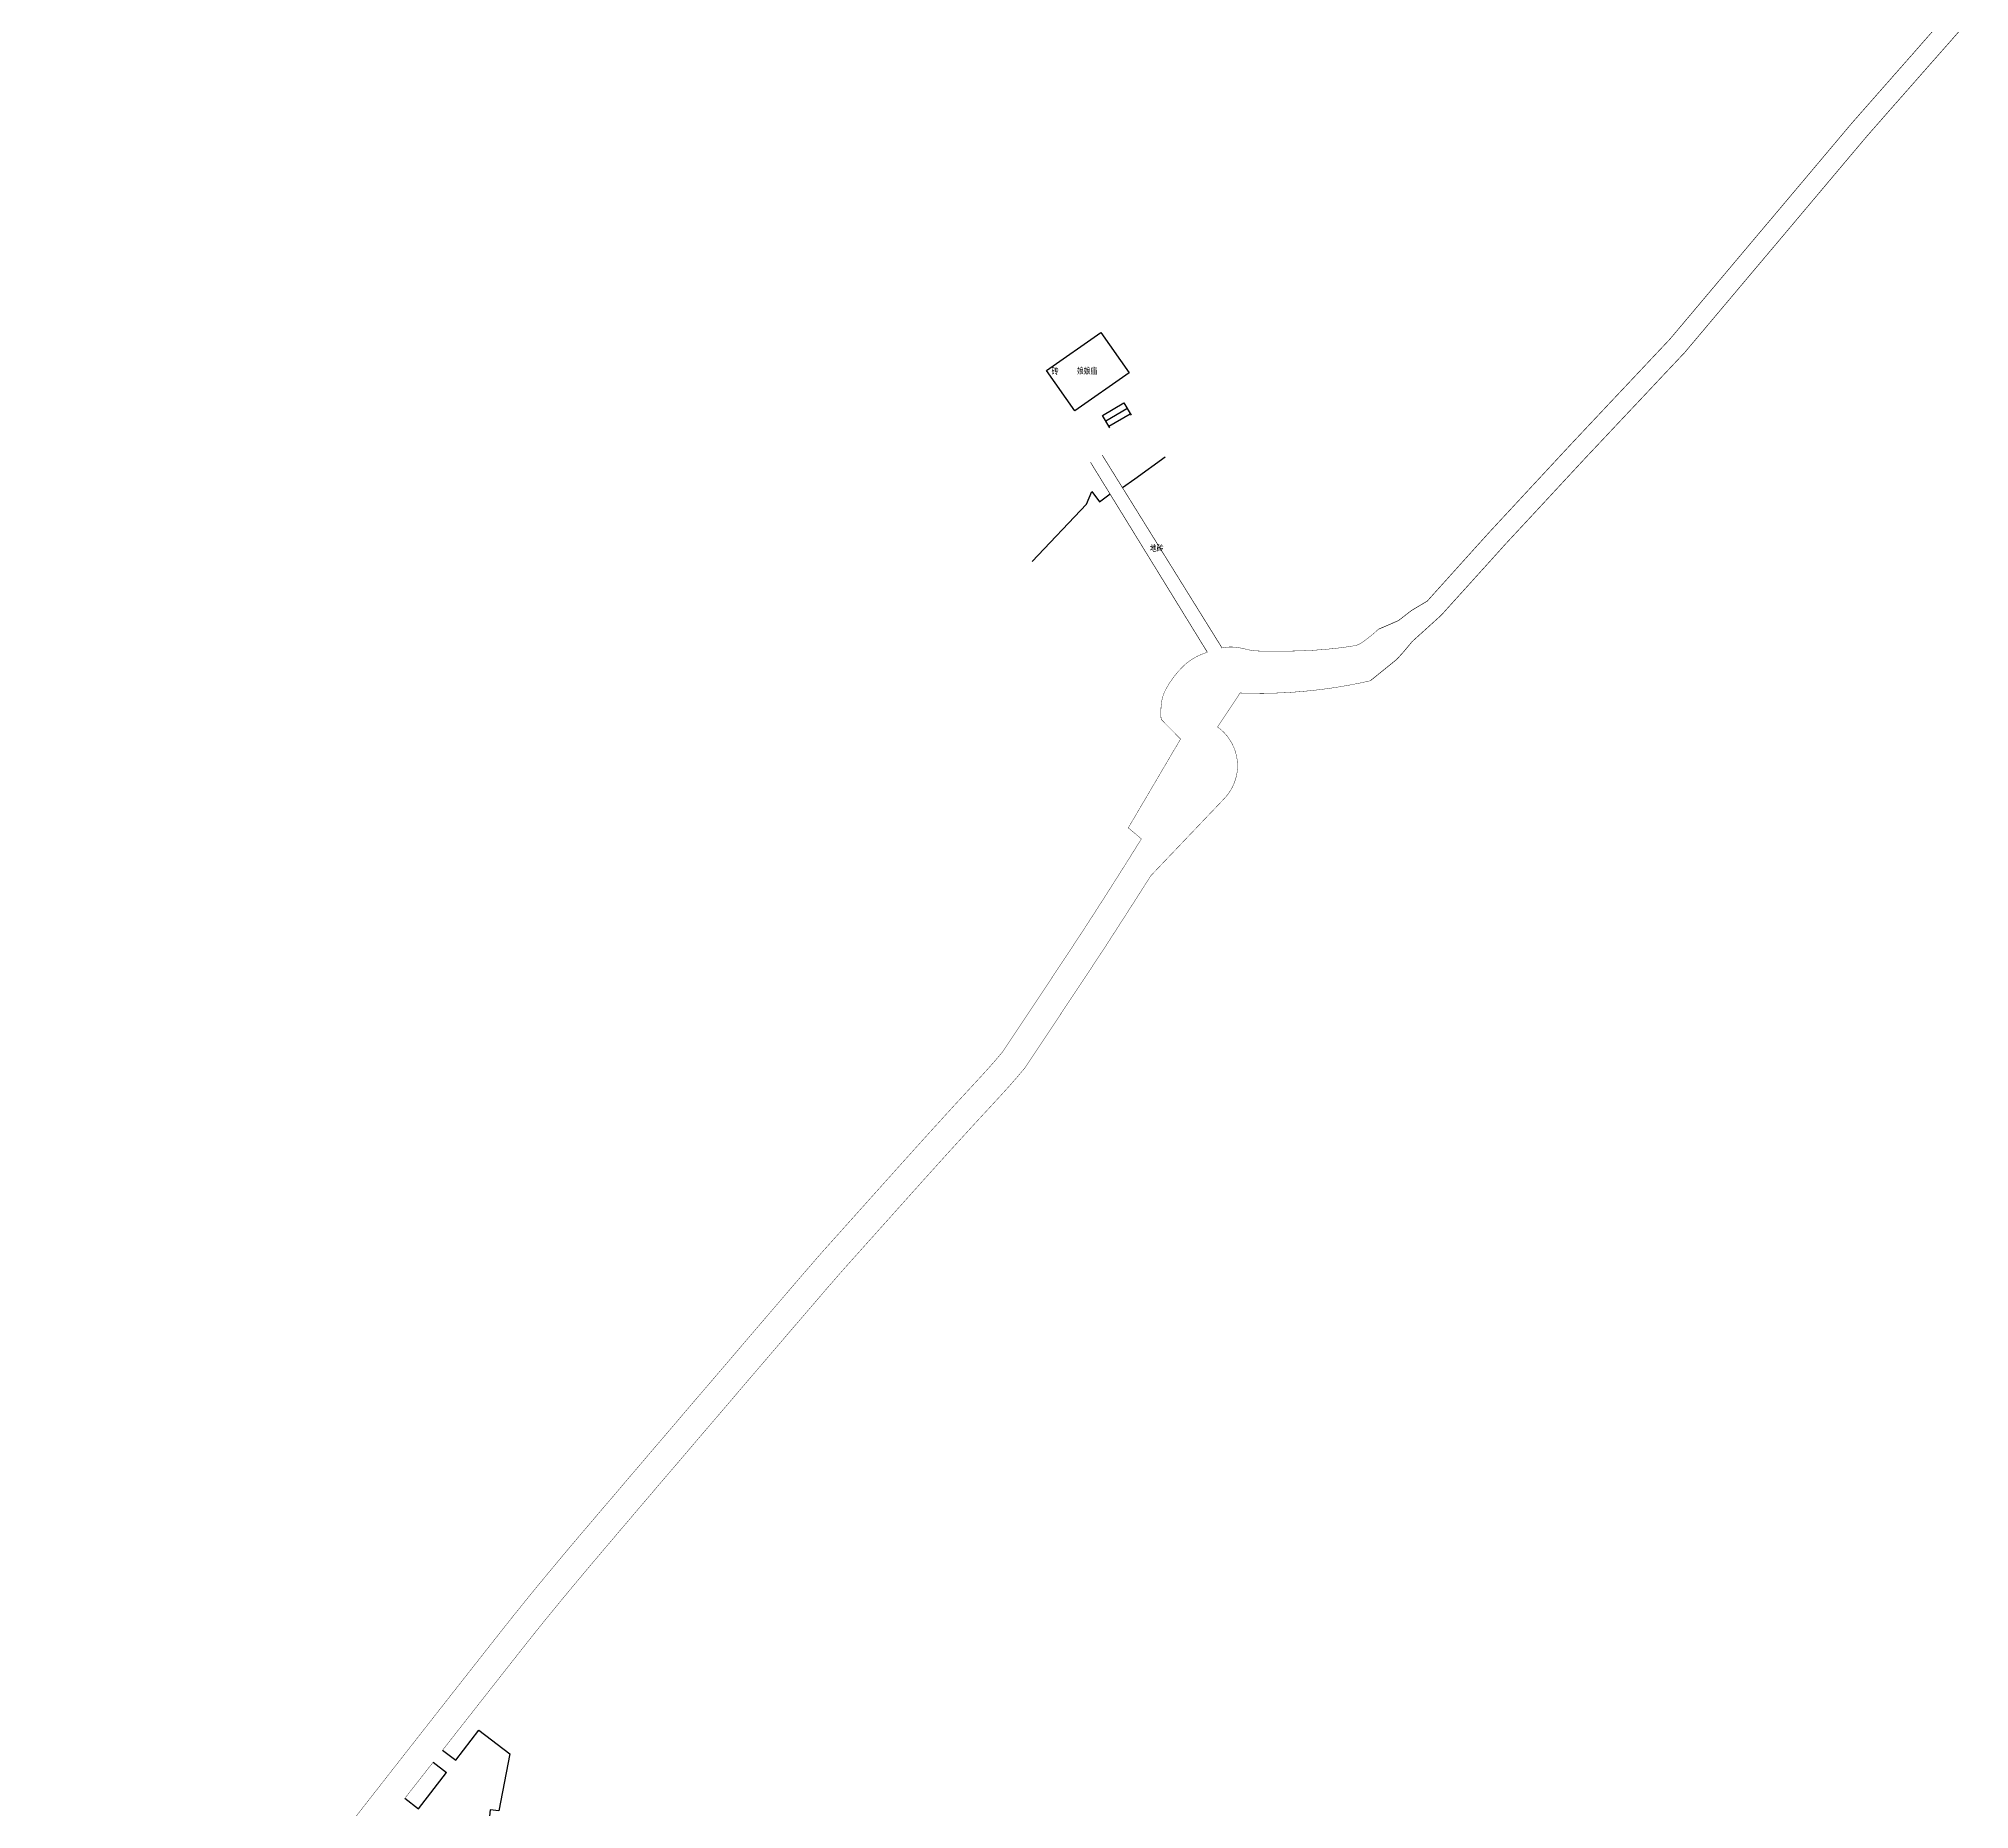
# Model space of a CAD drawing. Header units: millimetres. Extents: x 21943 to 23516, y 12107 to 14027.
# Drawn here: x 22290 to 22600.2, y 12532.5 to 12817 of the extents above; entities that cross this region are included whole.
import ezdxf
from ezdxf.enums import TextEntityAlignment as Align

# ---------------------------------------------------------------- set-up
doc = ezdxf.new("R2010")
doc.units = ezdxf.units.MM
doc.linetypes.add('X2', pattern=[10, 8, -2])
for name, color, linetype in [('$TD_AUDIT_GENERATED_(2B2)', 221, 'Continuous'), ('$TD_AUDIT_GENERATED_(2B4)', 7, 'wq'), ('$TD_AUDIT_GENERATED_(2B5)', 2, 'Continuous'), ('$TD_AUDIT_GENERATED_(2B7)', 7, 'Continuous'), ('$TD_AUDIT_GENERATED_(2BB)', 4, 'Continuous'), ('$TD_AUDIT_GENERATED_(2BD)', 6, 'Continuous')]:
    doc.layers.add(name, color=color, linetype=linetype)
doc.styles.add('HZ', font='rs.shx', dxfattribs={"width": 0.8, "bigfont": 'hztxt.shx'})
doc.styles.get("Standard").update_dxf_attribs({"font": 'arial.ttf'})
doc.linetypes.add('1161', pattern='A,0,[149,AAA.SHX,S=0.15,R=0,X=0,Y=0],-1.6', length=1.6)
doc.linetypes.add('443', pattern='A,9.4,[169,AAA.SHX,S=1,R=0,X=0,Y=0.15],0.6', length=10)
doc.linetypes.add('wq', pattern='A,5.4,[169,AAA.SHX,S=1,R=0,X=0,Y=-1.15],0.6', length=6)

msp = doc.modelspace()

# ---------------------------------------------------------------- linework, layer by layer
at = {"layer": '$TD_AUDIT_GENERATED_(2B2)', "linetype": 'Continuous', "flags": 128}
msp.add_lwpolyline([(22451.88, 12763.65), (22460.61, 12769.76), (22465.16, 12763.25), (22456.43, 12757.15)], close=True, dxfattribs=at)
at = {"layer": '$TD_AUDIT_GENERATED_(2B4)', "linetype": 'wq'}
msp.add_line((22466.08, 12746.23, 409.82), (22470.99, 12749.79, 409.82), dxfattribs=at)
at = {"layer": '$TD_AUDIT_GENERATED_(2BB)', "linetype": 'Continuous', "const_width": 0.06}
for points in [[(22247.66, 12516.96, -0.000018), (22241.2, 12521.73, 0.000044), (22234.73, 12526.49, 0.00002), (22226.11, 12532.84, 0.000342), (22225.6, 12533.22, 0.000052), (22225.59, 12533.22, 0.000001), (22225.37, 12533.39, 0.00025), (22212.52, 12542.82, 0.000391), (22204.28, 12548.84, 0.000353), (22204.27, 12548.86, 0.000001), (22199.73, 12552.16, 0.001052), (22195.24, 12555.42, 0.000741), (22188.86, 12560.01)], [(22279.96, 12493.53, -0.000002), (22274.71, 12497.25, -0.000364)], [(22505.22, 12722.07, -0.039384), (22502.54, 12719.91, -0.1086), (22501.37, 12719.43, -0.020826), (22496.43, 12718.82, -0.018887), (22490.94, 12718.57, -0.003308), (22486.78, 12718.57, -0.011434), (22485.58, 12718.6, -0.052739), (22484.19, 12718.82, 0.037103), (22482.23, 12719.19, 0.081516), (22480.29, 12719.1), (22480.12, 12719.07)], [(22477.77, 12718.4, 0.011762), (22476.76, 12718.02, 0.099153), (22473.84, 12716.11, 0.074811), (22471.06, 12712.41, 0.085077), (22470.41, 12710.49, 0.059692), (22470.31, 12707.61)], [(22503.93, 12713.8, -0.015471), (22499.05, 12712.84, -0.015471), (22494.12, 12712.19, -0.017334), (22488.57, 12711.82, -0.017334), (22483, 12711.84)], [(22467.15, 12688.4, -0.004354), (22458.84, 12675.31, -0.003262), (22455.45, 12670.13, -0.000532), (22444.83, 12654.16, -0.013257), (22441.12, 12649.95, 0.00431), (22428.77, 12636.41, 0.000116), (22416.29, 12622.49, 0.003081), (22415.78, 12621.92, 0.00195), (22412.6, 12618.25, 0.000758), (22404.5, 12608.8, 0.000072), (22397.86, 12601.04, 0.000065), (22390.52, 12592.45, 0.000317), (22384.28, 12585.13, 0.000281), (22377.23, 12576.86, 0.003989), (22370.14, 12568.38, 0.005038), (22364.63, 12561.54, 0.000609), (22359.82, 12555.43, 0.000341), (22351.26, 12544.52, 0.000354), (22338.56, 12528.29, -0.000618), (22331.28, 12519, -0.001865), (22325.1, 12511.19, 0.001505), (22317.4, 12501.47, 0.000694), (22316.15, 12499.88, 0.000205)], [(22468.67, 12682.49, -0.001796), (22462.54, 12672.92, -0.003262), (22459.12, 12667.69, -0.000533), (22448.47, 12651.68, -0.026735), (22448.24, 12651.37, -0.01336), (22444.35, 12646.95, 0.00431), (22432.04, 12633.47, 0.000116), (22419.57, 12619.55, 0.003081), (22419.1, 12619.02, 0.00195), (22415.93, 12615.37, 0.000758), (22407.84, 12605.94, 0.000072), (22401.21, 12598.18, 0.000065), (22393.87, 12589.59, 0.000317), (22387.63, 12582.28, 0.000281), (22380.59, 12574, 0.003989), (22373.54, 12565.58, 0.005038), (22368.08, 12558.81, 0.000609), (22363.28, 12552.71, 0.000336), (22354.86, 12541.98, 0.000165)]]:
    msp.add_lwpolyline(points, format="xyb", dxfattribs=at)
at = {"layer": '$TD_AUDIT_GENERATED_(2BB)', "linetype": 'Continuous', "const_width": 0.1, "flags": 128}
for points, elevation in [([(22503.93, 12713.8), (22508.17, 12717.23), (22509.33, 12718.51), (22510.63, 12720.08), (22512.99, 12722.22), (22515.32, 12724.33), (22517.93, 12727.22), (22520.48, 12730.04), (22523.04, 12732.87), (22525.58, 12735.69), (22528.84, 12739.2), (22532.11, 12742.72), (22535.37, 12746.24), (22538.64, 12749.76), (22541.79, 12753.1), (22544.94, 12756.45), (22548.1, 12759.8), (22551.25, 12763.16), (22554.44, 12766.54), (22557.4, 12770.05), (22560.33, 12773.53), (22563.26, 12777.01), (22566.19, 12780.49), (22569.12, 12783.96), (22572.05, 12787.44), (22574.98, 12790.92), (22577.91, 12794.4), (22580.84, 12797.88), (22583.76, 12801.34), (22587.02, 12805.06), (22590.3, 12808.78), (22593.58, 12812.51), (22596.86, 12816.23), (22600.13, 12819.96)], 2.71), ([(22594.45, 12818.35), (22591.18, 12814.62), (22587.9, 12810.9), (22584.62, 12807.17), (22581.33, 12803.43), (22578.39, 12799.94), (22575.46, 12796.46), (22572.53, 12792.98), (22569.6, 12789.5), (22566.67, 12786.03), (22563.74, 12782.55), (22560.81, 12779.07), (22557.88, 12775.59), (22554.95, 12772.11), (22552.05, 12768.67), (22548.92, 12765.35), (22545.77, 12762), (22542.61, 12758.65), (22539.46, 12755.3), (22536.3, 12751.94), (22533.03, 12748.42), (22529.76, 12744.9), (22526.5, 12741.38), (22523.22, 12737.85), (22520.66, 12735.02), (22518.11, 12732.19), (22515.56, 12729.36), (22513.06, 12726.59), (22510.51, 12725.07), (22508.47, 12723.48), (22505.22, 12722.07), (22505.22, 12722.07), (22505.22, 12722.07)], 2.71), ([(22458.98, 12748.89), (22477.74, 12718.39)], 3.89)]:
    msp.add_lwpolyline(points, dxfattribs=dict(at, elevation=elevation))
at = {"layer": '$TD_AUDIT_GENERATED_(2BB)', "linetype": 'X2', "const_width": 0.1, "elevation": 3.53, "flags": 128}
msp.add_lwpolyline([(22480.11, 12719.06), (22460.85, 12750.06)], dxfattribs=at)
at = {"layer": '$TD_AUDIT_GENERATED_(2BB)', "linetype": 'Continuous', "const_width": 0.06}
for points in [[(22483, 12711.84), (22479.39, 12706.37)], [(22470.31, 12707.61), (22473.44, 12704.44), (22465.04, 12690.17), (22467.15, 12688.4)], [(22480.49, 12694.9), (22468.67, 12682.49)]]:
    msp.add_lwpolyline(points, dxfattribs=at)
at = {"layer": '$TD_AUDIT_GENERATED_(2BB)', "linetype": 'Continuous', "const_width": 0.06, "flags": 128}
for points in [[(22479.39, 12706.37, -0.137364), (22481.97, 12703.17, -0.137364), (22482.52, 12699.09, -0.077673), (22481.83, 12696.84, -0.077673), (22480.49, 12694.9)], [(22353.34, 12540.04, 0.000126), (22348.81, 12534.26, -0.000618)]]:
    msp.add_lwpolyline(points, format="xyb", dxfattribs=at)
at = {"layer": '$TD_AUDIT_GENERATED_(2BD)', "color": 6, "linetype": 'Continuous'}
for p, q in [((22460.91, 12756.42), (22464.31, 12758.43)), ((22461.42, 12755.56), (22464.82, 12757.57)), ((22461.93, 12754.7), (22465.33, 12756.71)), ((22464.31, 12758.43), (22465.48, 12756.45)), ((22462.08, 12754.44), (22460.91, 12756.42))]:
    msp.add_line(p, q, dxfattribs=at)
at = {"layer": '测试_(2B1)', "color": 2, "linetype": '1161'}
for p, q in [((22353.34, 12540.04, 407.49), (22355.47, 12538.41, 409.3)), ((22354.86, 12541.98, 407.51), (22356.97, 12540.36, 409.3)), ((22348.81, 12534.26, 407.44), (22351, 12532.58, 409.3))]:
    msp.add_line(p, q, dxfattribs=at)
at = {"layer": '测试_(2B1)', "color": 2, "linetype": '1161', "flags": 128}
for points, elevation in [([(22449.62, 12732.99), (22458.31, 12742.2), (22459.19, 12744.23), (22460.41, 12742.56), (22462.11, 12743.81)], 409.82), ([(22464.09, 12744.84), (22466.08, 12746.23)], 409.82), ([(22356.97, 12540.36), (22360.68, 12545.21), (22365.67, 12541.4), (22363.91, 12532.22), (22362.53, 12532.42), (22362.2, 12529.23), (22363.03, 12529.11), (22360.94, 12512.46), (22361.97, 12505.61), (22354.76, 12510.14)], 409.3)]:
    msp.add_lwpolyline(points, dxfattribs=dict(at, elevation=elevation))
msp.add_lwpolyline([(22351, 12532.58), (22355.47, 12538.41)], dxfattribs=at)

# ---------------------------------------------------------------- texts
at = {"layer": '$TD_AUDIT_GENERATED_(2B5)', "linetype": '443', "width": 0.8}
for s, p in [('\\M+5D7A9', (22453.27, 12763.57)), ('\\M+5B5D8\\M+5D7A9', (22469.6, 12735.15))]:
    msp.add_text(s, height=1, dxfattribs=at).set_placement(p, align=Align.MIDDLE)
at = {"layer": '$TD_AUDIT_GENERATED_(2B7)', "linetype": 'Continuous', "style": 'HZ', "width": 0.8}
msp.add_text('\\M+5C4EF\\M+5C4EF\\M+5C3ED', height=1, dxfattribs=at).set_placement((22458.43, 12763.64), align=Align.MIDDLE)

doc.saveas('drawing.dxf')
